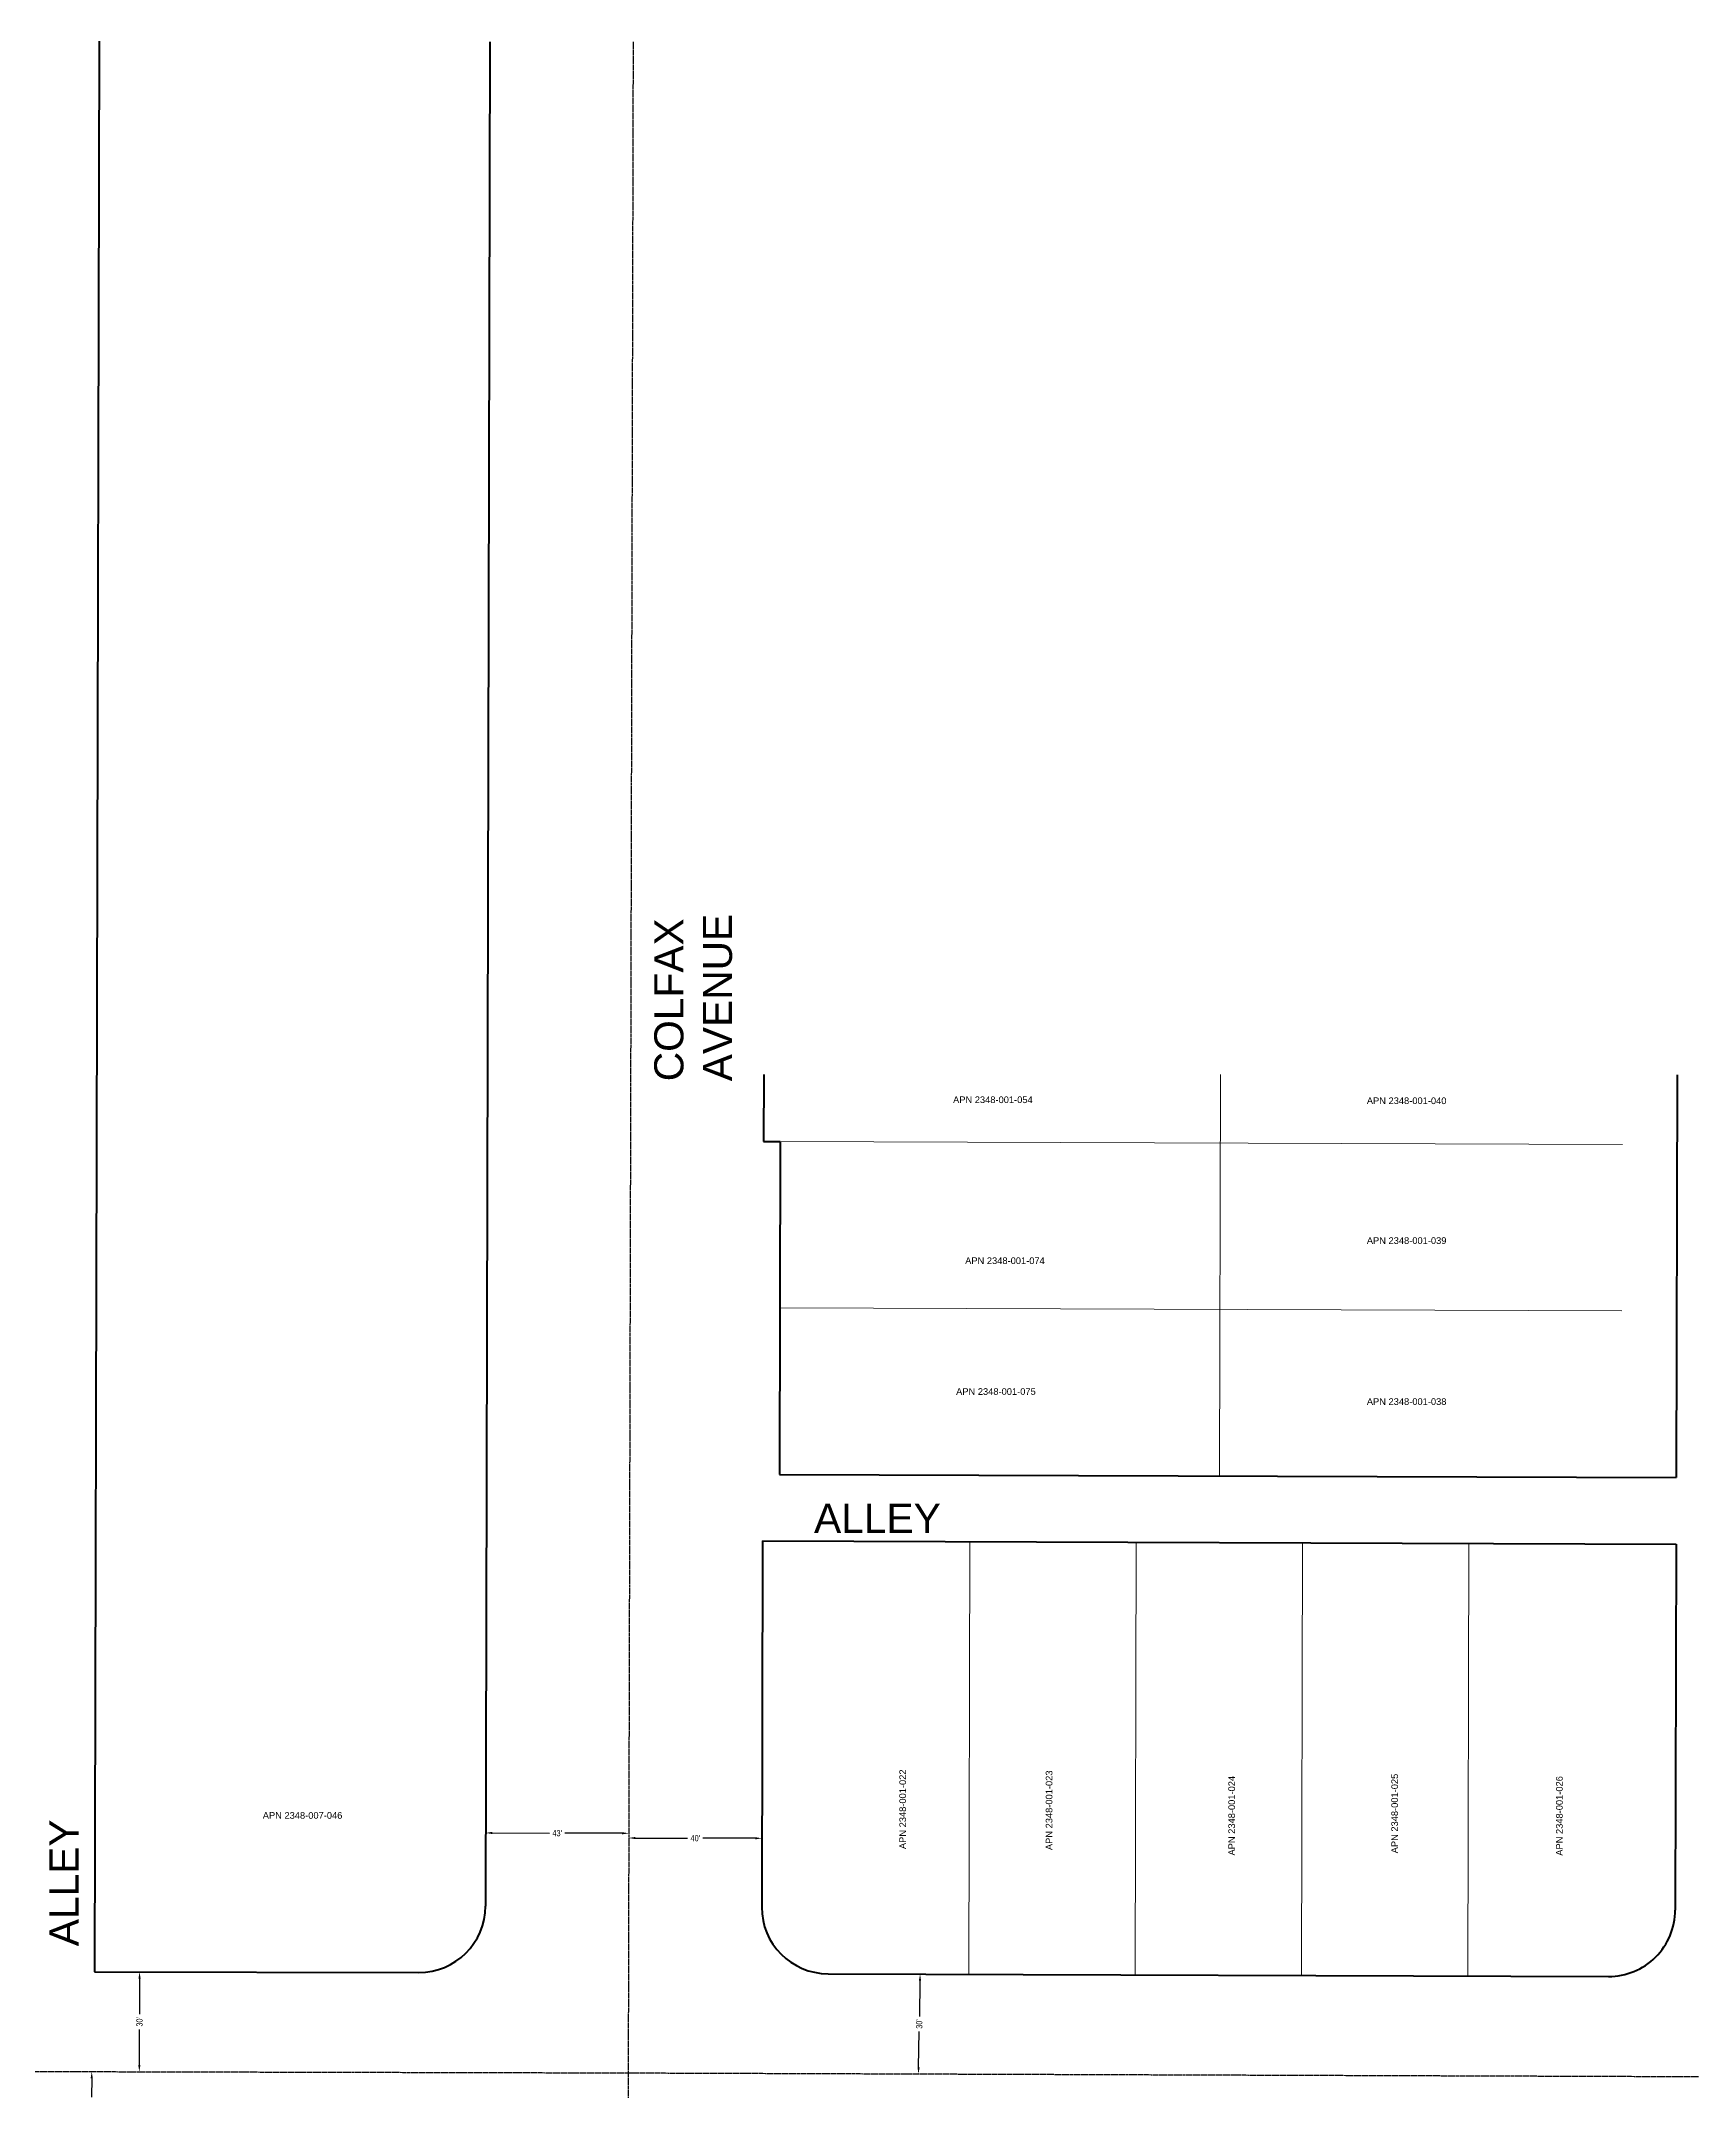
# Model space of a CAD drawing. Header units: feet. Extents: x 6441727 to 6445695, y 1883577 to 1884599.
# Drawn here: x 6444195 to 6444691, y 1883983 to 1884599 of the extents above; entities that cross this region are included whole.
import ezdxf

# ---------------------------------------------------------------- set-up
doc = ezdxf.new("R2010")
doc.units = ezdxf.units.FT
doc.header["$MEASUREMENT"] = 0
doc.linetypes.add('CENTER2', pattern=[1.125, 0.75, -0.125, 0.125, -0.125])
for name, color, linetype, lineweight in [('R-ANNO-LABL', 2, 'Continuous', 30), ('R-PROP-PRCL', 4, 'Continuous', 18), ('R-Row-Ppanno', 7, 'Continuous', 5), ('R-Row-Scl', 1, 'CENTER2', 25), ('R-Row-Sname', 8, 'Continuous', 0), ('R-Row-Srow', 6, 'Continuous', 50)]:
    doc.layers.add(name, color=color, linetype=linetype, lineweight=lineweight)
doc.styles.add('G1_1 8_0', font='arial.ttf')
doc.styles.add('G4_7 32', font='arial.ttf', dxfattribs={"height": 0.219})
doc.styles.add('NCS1-Anno', font='arial.ttf', dxfattribs={"width": 0.8, "height": 0.09375})
doc.dimstyles.new('Annotative (NCS1)', dxfattribs={"dimscale": 100, "dimtxt": 0.09375, "dimasz": 0.1, "dimexe": 0.1, "dimexo": 0.04, "dimgap": 0.05, "dimtad": 0, "dimzin": 0, "dimdsep": 46, "dimtxsty": 'NCS1-Anno', "dimcen": 0.05, "dimaunit": 1, "dimadec": 3, "dimazin": 0, "dimtfac": 1, "dimtofl": 0, "dimtmove": 0, "dimatfit": 3, "dimfxl": 0.1, "dimtolj": 1, "dimtzin": 0, "dimarcsym": 0})

# ---------------------------------------------------------------- blocks, each defined once
blk = doc.blocks.new('*D172')
at = {"layer": 'Defpoints', "color": 0, "transparency": 16777216}
for p in [(6444210.28, 1883988.77), (6444210.28, 1883988.77), (6444210.24, 1883968.77)]:
    blk.add_point(p, dxfattribs=at)
at = {"layer": 'R-ANNO-LABL', "color": 0, "lineweight": -2, "transparency": 16777216}
for p, q in [((6444210.28, 1883986.77), (6444210.26, 1883981.06)), ((6444210.24, 1883970.77), (6444210.25, 1883976.49))]:
    blk.add_line(p, q, dxfattribs=at)
at = {"layer": 'R-ANNO-LABL', "color": 0, "transparency": 16777216}
for points in [[(6444209.94, 1883986.77), (6444210.61, 1883986.77), (6444210.28, 1883988.77)], [(6444209.91, 1883970.77), (6444210.57, 1883970.77), (6444210.24, 1883968.77)]]:
    blk.add_solid(points, dxfattribs=at)
at = {"layer": 'R-ANNO-LABL', "color": 0, "transparency": 16777216, "insert": (6444210.26, 1883978.77), "char_height": 1.875, "attachment_point": 5, "rotation": 89.86868, "style": 'NCS1-Anno'}
blk.add_mtext("\\A1;20'", dxfattribs=at)
blk = doc.blocks.new('*D173')
at = {"layer": 'Defpoints', "color": 0, "transparency": 16777216}
for p in [(6444224.66, 1884018.74), (6444224.66, 1884018.74), (6444224.58, 1883988.72)]:
    blk.add_point(p, dxfattribs=at)
at = {"layer": 'R-ANNO-LABL', "color": 0, "lineweight": -2, "transparency": 16777216}
for p, q in [((6444224.65, 1884016.74), (6444224.63, 1884006)), ((6444224.59, 1883990.72), (6444224.61, 1884001.46))]:
    blk.add_line(p, q, dxfattribs=at)
at = {"layer": 'R-ANNO-LABL', "color": 0, "transparency": 16777216}
for points in [[(6444224.32, 1884016.74), (6444224.98, 1884016.74), (6444224.66, 1884018.74)], [(6444224.26, 1883990.72), (6444224.92, 1883990.72), (6444224.58, 1883988.72)]]:
    blk.add_solid(points, dxfattribs=at)
at = {"layer": 'R-ANNO-LABL', "color": 0, "transparency": 16777216, "insert": (6444224.62, 1884003.73), "char_height": 1.875, "attachment_point": 5, "rotation": 89.863, "style": 'NCS1-Anno'}
blk.add_mtext("\\A1;30'", dxfattribs=at)
blk = doc.blocks.new('*D177')
at = {"layer": 'Defpoints', "color": 0, "transparency": 16777216}
for p in [(6444371.63, 1884058.98), (6444411.63, 1884058.88), (6444411.63, 1884058.88)]:
    blk.add_point(p, dxfattribs=at)
at = {"layer": 'R-ANNO-LABL', "color": 0, "lineweight": -2, "transparency": 16777216}
for p, q in [((6444373.63, 1884058.97), (6444389.33, 1884058.93)), ((6444409.63, 1884058.88), (6444393.94, 1884058.92))]:
    blk.add_line(p, q, dxfattribs=at)
at = {"layer": 'R-ANNO-LABL', "color": 0, "transparency": 16777216}
for points in [[(6444373.64, 1884059.3), (6444373.63, 1884058.64), (6444371.63, 1884058.98)], [(6444409.64, 1884059.22), (6444409.63, 1884058.55), (6444411.63, 1884058.88)]]:
    blk.add_solid(points, dxfattribs=at)
at = {"layer": 'R-ANNO-LABL', "color": 0, "transparency": 16777216, "insert": (6444391.63, 1884058.93), "char_height": 1.875, "attachment_point": 5, "rotation": 359.86142, "style": 'NCS1-Anno'}
blk.add_mtext("\\A1;40'", dxfattribs=at)
blk = doc.blocks.new('*D178')
at = {"layer": 'Defpoints', "color": 0, "transparency": 16777216}
for p in [(6444328.64, 1884060.49), (6444328.64, 1884060.49), (6444371.64, 1884060.39)]:
    blk.add_point(p, dxfattribs=at)
at = {"layer": 'R-ANNO-LABL', "color": 0, "lineweight": -2, "transparency": 16777216}
for p, q in [((6444330.64, 1884060.49), (6444347.83, 1884060.45)), ((6444369.64, 1884060.4), (6444352.44, 1884060.44))]:
    blk.add_line(p, q, dxfattribs=at)
at = {"layer": 'R-ANNO-LABL', "color": 0, "transparency": 16777216}
for points in [[(6444330.64, 1884060.82), (6444330.64, 1884060.16), (6444328.64, 1884060.49)], [(6444369.64, 1884060.73), (6444369.64, 1884060.06), (6444371.64, 1884060.39)]]:
    blk.add_solid(points, dxfattribs=at)
at = {"layer": 'R-ANNO-LABL', "color": 0, "transparency": 16777216, "insert": (6444350.14, 1884060.44), "char_height": 1.875, "attachment_point": 5, "rotation": 359.86346, "style": 'NCS1-Anno'}
blk.add_mtext("\\A1;43'", dxfattribs=at)
blk = doc.blocks.new('*D179')
at = {"layer": 'Defpoints', "color": 0, "transparency": 16777216}
for p in [(6444459.17, 1884018.1), (6444458.68, 1883988.1), (6444458.68, 1883988.1)]:
    blk.add_point(p, dxfattribs=at)
at = {"layer": 'R-ANNO-LABL', "color": 0, "lineweight": -2, "transparency": 16777216}
for p, q in [((6444459.13, 1884016.1), (6444458.96, 1884005.37)), ((6444458.71, 1883990.1), (6444458.89, 1884000.83))]:
    blk.add_line(p, q, dxfattribs=at)
at = {"layer": 'R-ANNO-LABL', "color": 0, "transparency": 16777216}
for points in [[(6444458.8, 1884016.1), (6444459.47, 1884016.09), (6444459.17, 1884018.1)], [(6444458.38, 1883990.1), (6444459.05, 1883990.09), (6444458.68, 1883988.1)]]:
    blk.add_solid(points, dxfattribs=at)
at = {"layer": 'R-ANNO-LABL', "color": 0, "transparency": 16777216, "insert": (6444458.92, 1884003.1), "char_height": 1.875, "attachment_point": 5, "rotation": 89.07066, "style": 'NCS1-Anno'}
blk.add_mtext("\\A1;30'", dxfattribs=at)

msp = doc.modelspace()

# ---------------------------------------------------------------- linework, layer by layer
at = {"layer": 'R-PROP-PRCL'}
for p, q in [((6444549.42, 1884288.39), (6444549.13, 1884167.78)), ((6444417.14, 1884268.24), (6444670.21, 1884267.38)), ((6444417.02, 1884218.24), (6444670.04, 1884217.38)), ((6444474.08, 1884148.04), (6444473.77, 1884018.04)), ((6444524.08, 1884147.87), (6444523.77, 1884017.87)), ((6444574.08, 1884147.7), (6444573.77, 1884017.7)), ((6444624.08, 1884147.53), (6444623.76, 1884017.53))]:
    msp.add_line(p, q, dxfattribs=at)
at = {"layer": 'R-Row-Scl'}
for p, q in [((6444372.94, 1884598.7), (6444370.47, 1883577.47)), ((6441727.79, 1883994.58), (6444371.46, 1883988.4)), ((6444371.46, 1883988.4), (6445695.25, 1883983.83))]:
    msp.add_line(p, q, dxfattribs=at)
at = {"layer": 'R-Row-Srow'}
for p, q in [((6444212.54, 1884598.97), (6444211.14, 1884018.77)), ((6444329.94, 1884598.69), (6444328.58, 1884038.5)), ((6444412.19, 1884288.4), (6444412.14, 1884268.26)), ((6444686.65, 1884288.32), (6444686.36, 1884167.31)), ((6444412.14, 1884268.26), (6444417.14, 1884268.24)), ((6444417.14, 1884268.23), (6444416.9, 1884168.23)), ((6444416.9, 1884168.23), (6444686.36, 1884167.31)), ((6444411.85, 1884148.25), (6444411.58, 1884038.24)), ((6444411.85, 1884148.25), (6444686.31, 1884147.31)), ((6444686.31, 1884147.31), (6444686.05, 1884037.33)), ((6444211.14, 1884018.77), (6444308.54, 1884018.55)), ((6444431.52, 1884018.19), (6444665.98, 1884017.38))]:
    msp.add_line(p, q, dxfattribs=at)
for centre, start, end in [((6444308.58, 1884038.55), 269.86608, 359.86142), ((6444431.58, 1884038.19), 179.86142, 269.80221), ((6444666.05, 1884037.38), 269.80221, 359.86142)]:
    msp.add_arc(centre, 20, start, end, dxfattribs=at)

# ---------------------------------------------------------------- texts
at = {"layer": 'R-Row-Ppanno', "char_height": 2, "attachment_point": 8, "line_spacing_factor": 0.8, "style": 'G1_1 8_0'}
for s, insert in [('APN 2348-001-054', (6444481.04, 1884279.79)), ('APN 2348-001-040', (6444605.35, 1884279.49)), ('APN 2348-001-039', (6444605.35, 1884237.47)), ('APN 2348-001-074', (6444484.67, 1884231.42)), ('APN 2348-001-075', (6444481.95, 1884192.11)), ('APN 2348-001-038', (6444605.35, 1884189.09)), ('APN 2348-007-046', (6444273.63, 1884064.73))]:
    msp.add_mtext_dynamic_manual_height_columns(s, width=112.1602, gutter_width=1, heights=[10.49], dxfattribs=dict(at, insert=insert))
at = {"layer": 'R-Row-Ppanno', "char_height": 2, "attachment_point": 8, "rotation": 90, "line_spacing_factor": 0.8, "style": 'G1_1 8_0'}
for s, insert in [('APN 2348-001-022', (6444454.96, 1884067.61)), ('APN 2348-001-023', (6444498.95, 1884067.3)), ('APN 2348-001-024', (6444553.81, 1884065.68)), ('APN 2348-001-025', (6444602.77, 1884066.33)), ('APN 2348-001-026', (6444652.27, 1884065.61))]:
    msp.add_mtext_dynamic_manual_height_columns(s, width=112.1602, gutter_width=1, heights=[10.49], dxfattribs=dict(at, insert=insert))
at = {"layer": 'R-Row-Sname', "char_height": 8.76, "attachment_point": 1, "rotation": 90, "style": 'G4_7 32'}
for s, insert, width in [('COLFAX \\PAVENUE', (6444379.3, 1884286.37), 56.8548), ('ALLEY', (6444197.55, 1884026.45), 167.8292)]:
    msp.add_mtext(s, dxfattribs=dict(at, insert=insert, width=width))
at = {"layer": 'R-Row-Sname', "insert": (6444427.3, 1884159.43), "char_height": 8.76, "width": 167.8292, "attachment_point": 1, "style": 'G4_7 32'}
msp.add_mtext('ALLEY', dxfattribs=at)

# ---------------------------------------------------------------- dimensions: what is measured, and where the dimension line sits
at = {"layer": 'R-ANNO-LABL'}
for p1, p2, picture, middle in [((6444371.64, 1884060.39), (6444328.64, 1884060.49), '*D178', (6444350.14, 1884060.44)), ((6444371.63, 1884058.98), (6444411.63, 1884058.88), '*D177', (6444391.63, 1884058.93)), ((6444224.58, 1883988.72), (6444224.66, 1884018.74), '*D173', (6444224.62, 1884003.73)), ((6444459.17, 1884018.1), (6444458.68, 1883988.1), '*D179', (6444458.92, 1884003.1)), ((6444210.24, 1883968.77), (6444210.28, 1883988.77), '*D172', (6444210.26, 1883978.77))]:
    dim = msp.add_aligned_dim(p1=p1, p2=p2, distance=0, dimstyle='Annotative (NCS1)', override={"dimdec": 0, "dimpost": "'", "dimse1": 1, "dimse2": 1}, dxfattribs=at)
    dim.commit()
    dim.dimension.update_dxf_attribs({"geometry": picture, "text_midpoint": middle})

doc.saveas('drawing.dxf')
